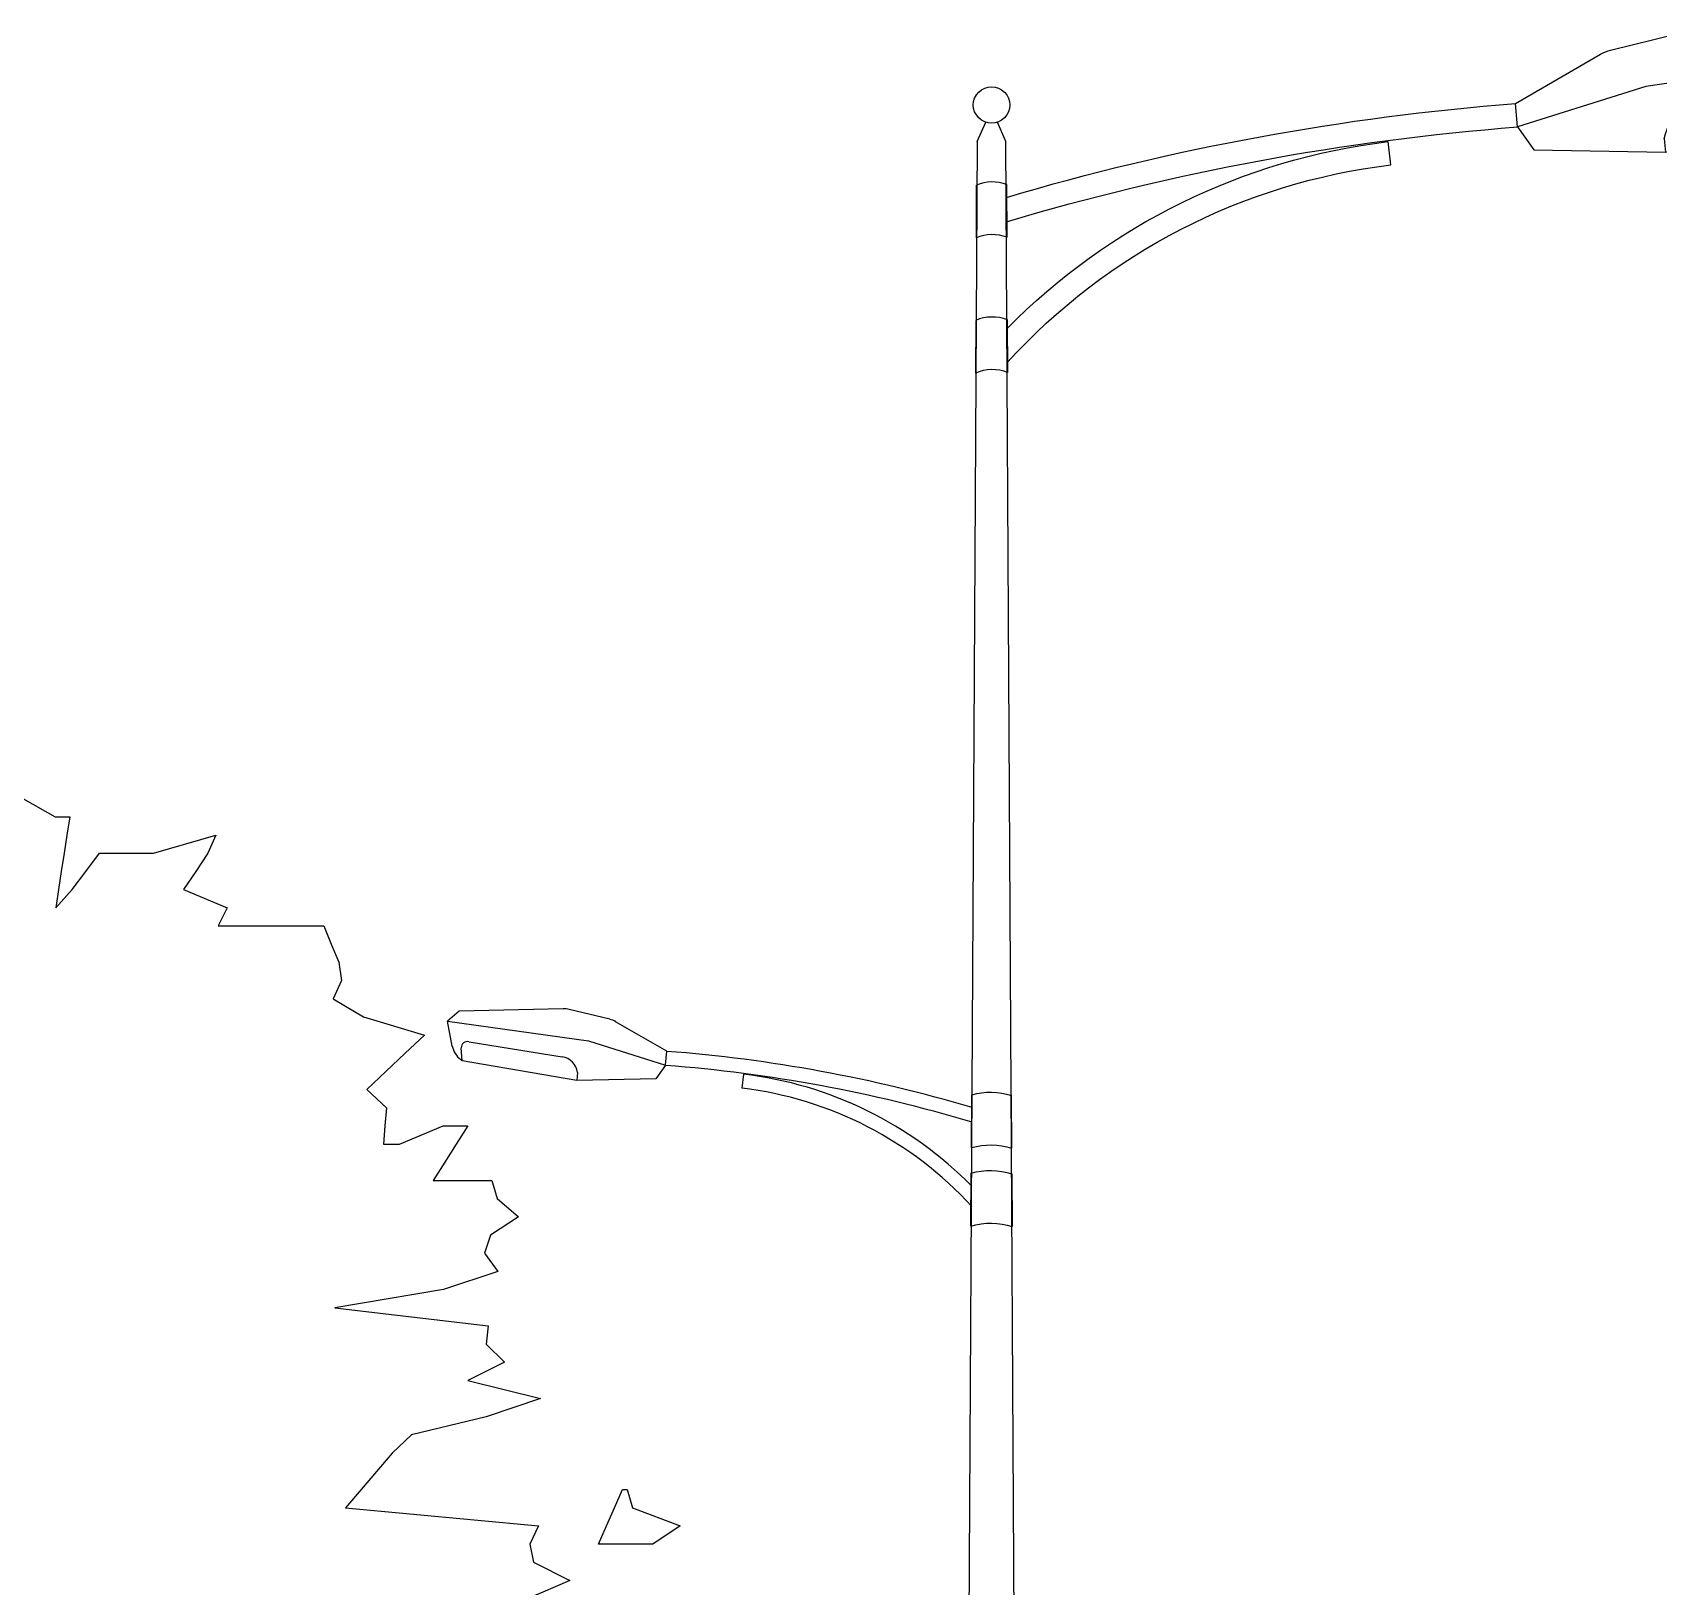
# Model space of a CAD drawing. Extents: x -1568 to -728, y -1287 to -990.
# Drawn here: x -1442.72 to -1425.58, y -1082.27 to -1065.89 of the extents above; entities that cross this region are included whole.
import ezdxf

# ---------------------------------------------------------------- set-up
doc = ezdxf.new("R2010")
doc.units = 0
doc.header["$LTSCALE"] = 5
doc.layers.get('0').update_dxf_attribs({"linetype": 'CONTINUOUS'})
doc.layers.add('乔木', color=3, linetype='CONTINUOUS')
doc.layers.add('灯杆', color=4, linetype='CONTINUOUS')
doc.layers.add('标注', color=4, linetype='CONTINUOUS', lineweight=15)

# ---------------------------------------------------------------- blocks, each defined once
blk = doc.blocks.new('A$C3E764F27')
at = {"color": 0}
for p, q in [((2.2834, 4.9253), (2.3576, 4.8836)), ((2.3576, 4.8836), (2.3907, 4.8836)), ((2.3907, 4.8836), (2.3843, 4.8418)), ((2.3843, 4.8418), (2.3778, 4.8001)), ((2.5829, 4.8001), (2.7259, 4.8418)), ((2.7259, 4.8418), (2.7076, 4.8001)), ((2.3778, 4.8001), (2.3714, 4.7584)), ((2.4278, 4.7584), (2.4591, 4.8001)), ((2.4591, 4.8001), (2.5829, 4.8001)), ((2.7076, 4.8001), (2.6799, 4.7584)), ((2.3714, 4.7584), (2.365, 4.7166)), ((2.3965, 4.7166), (2.4278, 4.7584)), ((2.6799, 4.7584), (2.6521, 4.7166)), ((2.3586, 4.6749), (2.3965, 4.7166)), ((2.365, 4.7166), (2.3586, 4.6749)), ((2.6521, 4.7166), (2.7523, 4.6749)), ((2.7523, 4.6749), (2.7315, 4.6332)), ((2.7315, 4.6332), (2.9737, 4.6332)), ((2.9737, 4.6332), (2.9909, 4.5914)), ((2.9909, 4.5914), (3.0081, 4.5497)), ((3.0081, 4.5497), (3.0148, 4.508)), ((3.0148, 4.508), (2.9957, 4.4662)), ((2.9957, 4.4662), (3.065, 4.4245)), ((3.065, 4.4245), (3.2048, 4.3828)), ((3.2048, 4.3828), (3.1607, 4.341)), ((3.1607, 4.341), (3.1166, 4.2993)), ((3.1166, 4.2993), (3.0725, 4.2576)), ((3.0725, 4.2576), (3.1176, 4.2159)), ((3.1176, 4.2159), (3.1143, 4.1741)), ((3.1143, 4.1741), (3.1111, 4.1324)), ((3.1476, 4.1324), (3.2479, 4.1741)), ((3.2479, 4.1741), (3.3046, 4.1741)), ((3.3046, 4.1741), (3.2781, 4.1324)), ((3.1111, 4.1324), (3.1476, 4.1324)), ((3.2781, 4.1324), (3.2515, 4.0907)), ((3.2515, 4.0907), (3.2249, 4.0489)), ((3.2249, 4.0489), (3.3594, 4.0489)), ((3.3594, 4.0489), (3.3721, 4.0072)), ((3.3721, 4.0072), (3.4208, 3.9655)), ((3.4208, 3.9655), (3.3564, 3.9237)), ((3.3564, 3.9237), (3.3431, 3.882)), ((3.3431, 3.882), (3.3734, 3.8403)), ((3.3734, 3.8403), (3.249, 3.7985)), ((3.249, 3.7985), (2.999, 3.7568)), ((2.999, 3.7568), (3.3514, 3.7151)), ((3.3514, 3.7151), (3.3468, 3.6733)), ((3.3468, 3.6733), (3.3886, 3.6316)), ((3.3886, 3.6316), (3.3045, 3.5899)), ((3.3045, 3.5899), (3.4711, 3.5481)), ((3.4711, 3.5481), (3.3467, 3.5064)), ((3.3467, 3.5064), (3.1753, 3.4647)), ((3.1753, 3.4647), (3.1305, 3.4229)), ((3.1305, 3.4229), (3.095, 3.3812)), ((3.095, 3.3812), (3.0596, 3.3395)), ((3.0596, 3.3395), (3.0241, 3.2977)), ((3.0241, 3.2977), (3.4665, 3.256)), ((3.4665, 3.256), (3.4469, 3.2143)), ((3.4469, 3.2143), (3.4552, 3.1725)), ((3.4552, 3.1725), (3.5385, 3.1308)), ((3.5385, 3.1308), (3.443, 3.0891))]:
    blk.add_line(p, q, dxfattribs=at)
blk.add_lwpolyline([(3.6593, 3.3395), (3.6702, 3.3395), (3.6826, 3.2977), (3.7918, 3.256), (3.7291, 3.2143), (3.6044, 3.2143), (3.6227, 3.256), (3.641, 3.2977)], close=True, dxfattribs=at)
blk = doc.blocks.new('A$C7F962729')
at = {"color": 0, "xscale": 0.6433862224851765, "yscale": 0.6433862224851765, "zscale": 0.6433862224851765}
blk.add_blockref('A$C3E764F27', (0, 0), dxfattribs=at)
blk = doc.blocks.new('双头路灯')
at = {"layer": '灯杆'}
for p, q in [((-9.171, 30.015), (-9.379, 29.843)), ((-7.342, 30.06), (-9.171, 30.015)), ((-6.526, 29.875), (-7.238, 30.049)), ((-9.379, 29.843), (-6.897, 29.493)), ((-9.292, 29.403), (-9.379, 29.843)), ((-5.525, 29.312), (-6.421, 29.832)), ((-6.897, 29.493), (-5.544, 29.065)), ((-9.117, 29.144), (-9.134, 29.371)), ((-8.998, 29.477), (-7.362, 29.215)), ((-5.544, 29.065), (-5.525, 29.312)), ((-5.525, 29.312), (-5.525, 29.312)), ((-9.117, 29.144), (-9.146, 29.167)), ((-7.103, 28.8), (-9.117, 29.144)), ((-5.544, 29.065), (-5.715, 28.825)), ((-0.152, 28.91), (-0.062, 29.115)), ((0.152, 28.91), (0.062, 29.115)), ((-7.091, 28.941), (-7.103, 28.8)), ((-5.715, 28.825), (-7.103, 28.8)), ((-4.177, 28.911), (-4.207, 28.665)), ((-0.314, 0), (-0.152, 28.91)), ((0.152, 28.91), (0.314, 0)), ((-0.163, 27.902), (-0.161, 28.457)), ((0.161, 28.451), (0.163, 27.895)), ((-0.17, 26.475), (-0.167, 27.032)), ((0.167, 27.026), (0.17, 26.469)), ((4.026, 19.658), (4.453, 19.762)), ((4.515, 19.769), (5.613, 19.742)), ((5.613, 19.742), (5.737, 19.638)), ((3.425, 19.32), (3.963, 19.632)), ((5.737, 19.638), (4.248, 19.429)), ((5.685, 19.375), (5.737, 19.638)), ((4.248, 19.429), (3.436, 19.172)), ((5.509, 19.419), (4.527, 19.262)), ((3.425, 19.32), (3.425, 19.32)), ((3.436, 19.172), (3.425, 19.32)), ((4.371, 19.013), (5.58, 19.219)), ((5.58, 19.219), (5.59, 19.356)), ((5.58, 19.219), (5.598, 19.233)), ((2.616, 19.08), (2.634, 18.932)), ((3.436, 19.172), (3.539, 19.028)), ((3.539, 19.028), (4.371, 19.013)), ((4.364, 19.098), (4.371, 19.013)), ((0.211, 18.305), (0.208, 18.861)), ((-0.208, 18.854), (-0.211, 18.298)), ((-0.215, 18.028), (-0.217, 17.472)), ((0.217, 17.478), (0.215, 18.034)), ((0.314, 0), (-0.314, 0))]:
    blk.add_line(p, q, dxfattribs=at)
for centre, major_axis, ratio, start_param, end_param in [((-7.332, 29.663), (0.28, 0.28), 1, 0.545714, 0.809948), ((-6.62, 29.489), (-0.28, 0.28), 1, -1.311687, -1.025083), ((-9.025, 29.371), (0.0772, 0.0772), 1, 0.543089, 2.354978), ((-8.903, 29.48), (0.28, 0.28), 1, 2.550965, 3.265752), ((-7.496, 3.515), (25.871, 0), 1, 1.283128, 1.494536), ((-7.414, 28.893), (0.231, 0.231), 1, 5.64658, 6.908794), ((-7.496, 3.515), (25.624, 0), 1, 1.280313, 1.494536), ((-4.989, 22.184), (4.791, 4.791), 1, 6.27584, 6.948597), ((-4.989, 22.184), (4.616, 4.616), 1, 6.236899, 6.948597), ((0.006, 18.447), (0.572, 0.009), 0.771625, 1.197945, 1.943647), ((0.006, 17.892), (0.569, 0.009), 0.774419, 1.191658, 1.949935), ((0.006, 17.623), (0.566, 0.008), 0.77865, 1.181799, 1.959794), ((0.006, 17.068), (0.564, 0.008), 0.781277, 1.175467, 1.966125)]:
    blk.add_ellipse(centre, major_axis=major_axis, ratio=ratio, start_param=start_param, end_param=end_param, dxfattribs=at)
at = {"layer": '灯杆', "extrusion": (0, 0, -1)}
blk.add_ellipse((0, 29.297), major_axis=(-0.136, 0.136), ratio=1, dxfattribs=at)
for centre, major_axis, start_param, end_param in [((-0.008, 28.044), (0.312, 0.312), -1.139078, -0.393376), ((-0.008, 27.489), (0.312, 0.312), -1.145315, -0.387039), ((-0.007, 26.62), (-0.312, 0.312), 0.414294, 1.192289), ((-0.007, 26.065), (0.312, 0.312), -1.162784, -0.372127), ((4.509, 19.531), (0.168, 0.168), -1.025083, -0.760848), ((4.082, 19.426), (0.168, 0.168), -1.311687, -1.025083), ((5.525, 19.356), (0.0463, 0.0463), -1.027707, 0.784181), ((5.452, 19.421), (-0.168, 0.168), 2.550965, 3.265752), ((4.607, 3.842), (-10.976, 10.976), 0.49773, 0.709139), ((4.558, 19.069), (-0.138, 0.138), 5.64658, 6.908794), ((4.607, 3.842), (10.871, 10.871), -1.07588, -0.861658), ((3.103, 15.043), (-2.875, 2.875), 6.27584, 6.948597), ((3.103, 15.043), (-2.77, 2.77), 6.236899, 6.948597)]:
    blk.add_ellipse(centre, major_axis=major_axis, ratio=1, start_param=start_param, end_param=end_param, dxfattribs=at)

msp = doc.modelspace()

# ---------------------------------------------------------------- block references
at = {"layer": '乔木', "color": 72, "xscale": 7.138745764270425, "yscale": 7.138745764270425, "zscale": 7.138745764269561}
msp.add_blockref('A$C7F962729', (-1453.30737, -1096.59021), dxfattribs=at)
at = {"layer": '标注', "xscale": -1}
msp.add_blockref('双头路灯', (-1432.60847, -1095.95174), dxfattribs=at)

doc.saveas('drawing.dxf')
